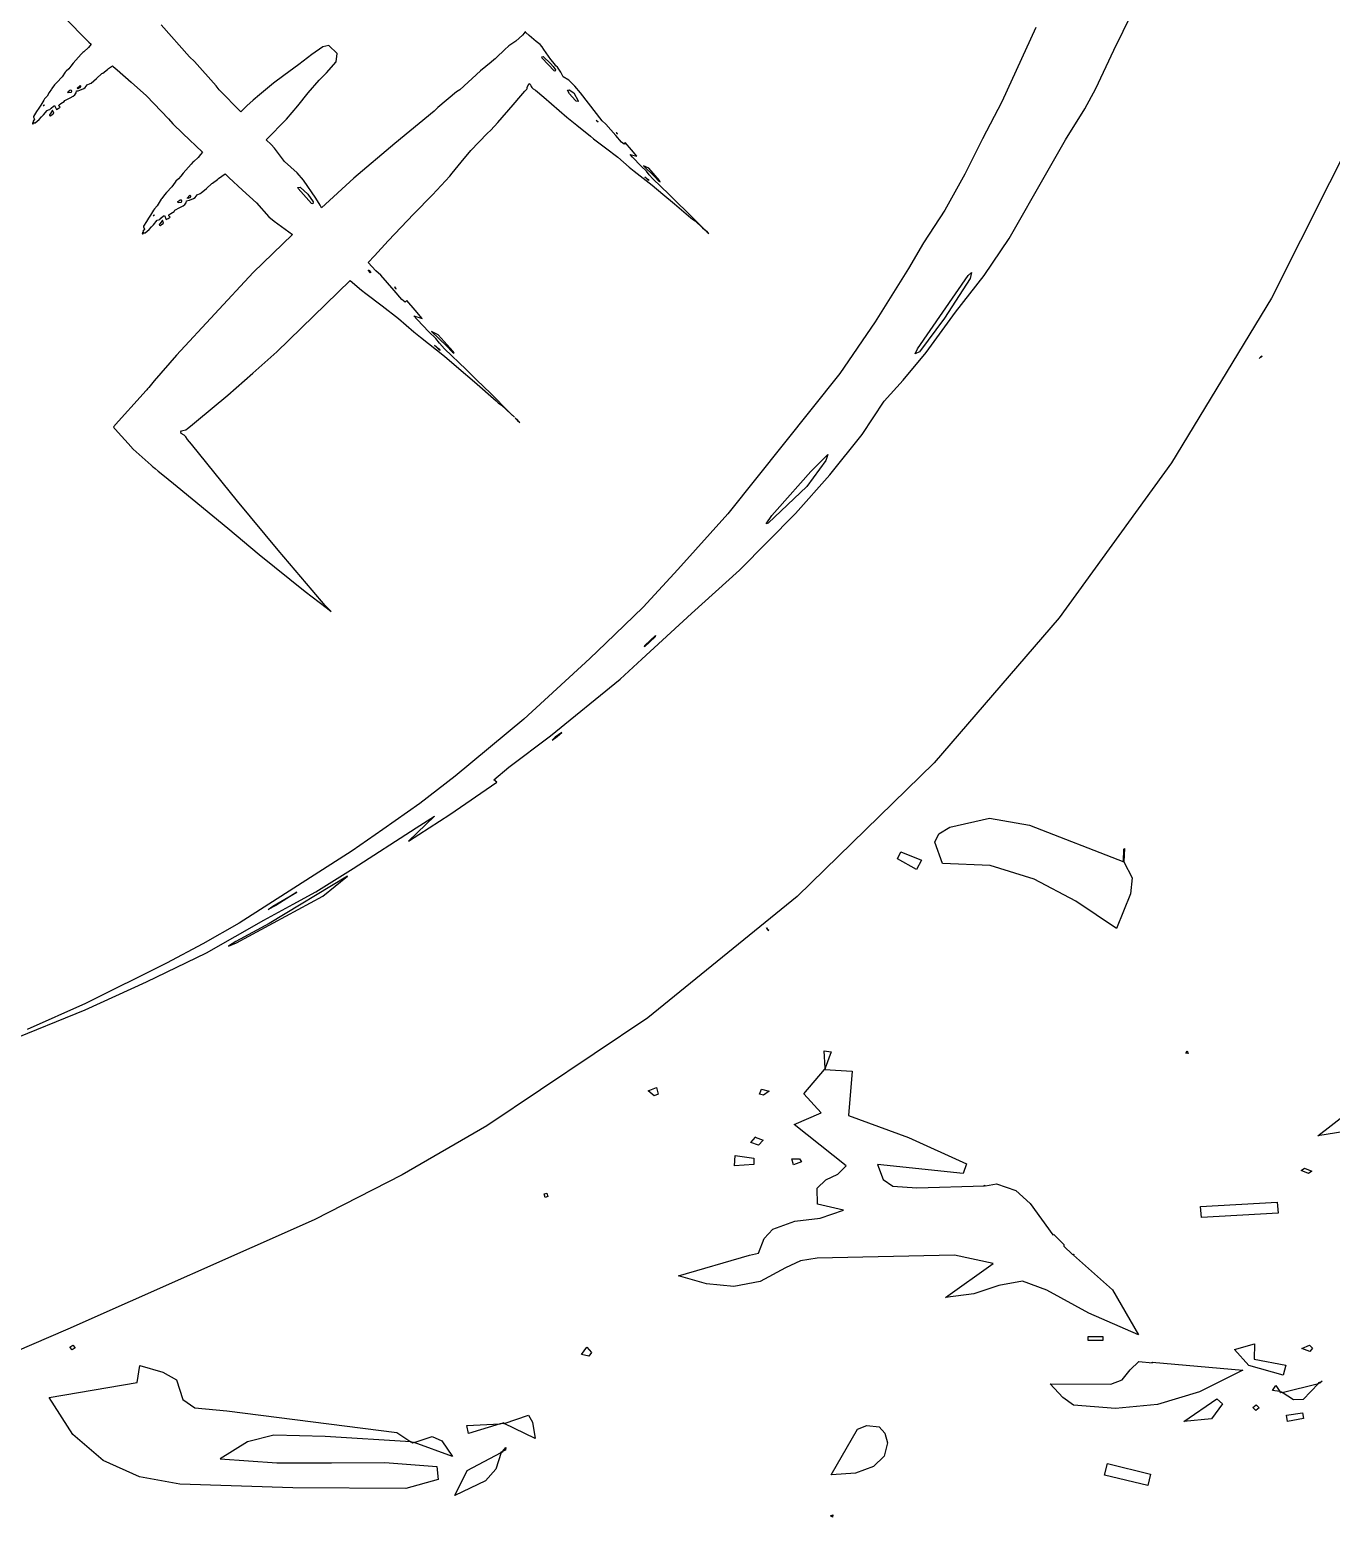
# Model space of a CAD drawing. Extents: x 0 to 198, y 0 to 357.
# Drawn here: x 122.53 to 164.99, y 217.98 to 266.49 of the extents above; entities that cross this region are included whole.
import ezdxf

# ---------------------------------------------------------------- set-up
doc = ezdxf.new("R2010")
doc.units = 0

msp = doc.modelspace()

# ---------------------------------------------------------------- linework, layer by layer
at = {"layer": 'Layer 1'}
for p, q in [((123.630786, 266.918971), (124.460372, 266.081316)), ((157.897834, 265.819315), (158.502557, 267.056315)), ((127.742625, 265.604535), (126.820419, 266.647735)), ((138.659524, 266.37505), (138.60661, 266.310072)), ((138.686592, 266.404077), (138.659524, 266.37505)), ((138.700288, 266.415648), (138.686592, 266.404077)), ((138.71423, 266.403256), (138.700288, 266.415648)), ((138.824861, 266.29547), (138.71423, 266.403256)), ((155.348568, 266.559755), (154.235908, 264.138835)), ((124.444474, 265.904228), (124.299022, 265.7728)), ((124.529756, 266.015031), (124.444474, 265.904228)), ((124.460372, 266.081316), (124.529756, 266.015031)), ((132.091946, 265.927548), (131.731413, 265.676935)), ((132.283055, 265.972963), (132.091946, 265.927548)), ((132.564665, 265.717834), (132.283055, 265.972963)), ((138.014037, 265.837438), (137.762013, 265.584446)), ((138.158267, 265.959076), (138.014037, 265.837438)), ((138.389652, 266.112517), (138.158267, 265.959076)), ((138.60661, 266.310072), (138.389652, 266.112517)), ((139.046137, 266.109906), (138.824861, 266.29547)), ((139.179524, 266.002772), (139.046137, 266.109906)), ((139.242058, 265.931025), (139.179524, 266.002772)), ((139.298316, 265.848106), (139.242058, 265.931025)), ((139.524404, 265.519535), (139.298316, 265.848106)), ((123.948026, 265.392697), (123.873996, 265.302524)), ((124.208359, 265.68605), (123.948026, 265.392697)), ((124.264778, 265.74948), (124.208359, 265.68605)), ((124.299022, 265.7728), (124.264778, 265.74948)), ((127.902509, 265.447097), (127.742625, 265.604535)), ((128.613627, 264.656729), (127.902509, 265.447097)), ((131.307202, 265.355129), (130.817603, 264.993292)), ((131.731413, 265.676935), (131.307202, 265.355129)), ((132.206497, 265.080419), (132.530259, 265.444296)), ((132.530259, 265.444296), (132.564665, 265.717834)), ((137.582881, 265.433691), (137.23303, 265.143112)), ((137.67118, 265.505359), (137.582881, 265.433691)), ((137.714475, 265.542047), (137.67118, 265.505359)), ((137.735924, 265.560719), (137.714475, 265.542047)), ((137.762013, 265.584446), (137.735924, 265.560719)), ((139.237439, 265.60046), (139.282, 265.614)), ((139.249574, 265.562386), (139.237439, 265.60046)), ((139.636523, 265.14323), (139.249574, 265.562386)), ((139.281852, 265.614157), (139.52287, 265.381956)), ((139.282, 265.614), (139.281852, 265.614157)), ((139.52287, 265.381956), (139.601872, 265.285586)), ((139.645965, 265.371879), (139.524404, 265.519535)), ((139.696517, 265.315541), (139.645965, 265.371879)), ((157.305343, 264.566815), (157.897834, 265.819315)), ((123.586353, 264.955117), (123.412363, 264.77012)), ((123.691201, 265.101712), (123.586353, 264.955117)), ((123.715091, 265.137094), (123.691201, 265.101712)), ((123.803635, 265.209496), (123.715091, 265.137094)), ((123.873996, 265.302524), (123.803635, 265.209496)), ((124.533418, 264.749881), (124.710261, 264.899329)), ((124.710261, 264.899329), (124.881804, 265.056278)), ((124.881804, 265.056278), (124.911561, 265.069732)), ((124.911561, 265.069732), (125.072913, 265.191621)), ((125.072913, 265.191621), (125.102346, 265.222197)), ((125.102346, 265.222197), (125.231736, 265.315305)), ((125.231736, 265.315305), (125.255708, 265.29052)), ((125.255708, 265.29052), (125.382651, 265.182655)), ((125.382651, 265.182655), (125.841758, 264.7763)), ((130.817603, 264.993292), (130.487073, 264.741031)), ((131.968019, 264.839401), (132.206497, 265.080419)), ((137.23303, 265.143112), (136.555979, 264.528689)), ((139.601872, 265.285586), (139.681611, 265.177963)), ((139.668239, 265.132469), (139.636523, 265.14323)), ((139.681611, 265.177963), (139.668239, 265.132469)), ((139.745274, 265.266296), (139.696517, 265.315541)), ((139.851107, 265.099238), (139.745274, 265.266296)), ((139.926604, 264.956882), (139.851107, 265.099238)), ((140.112252, 264.838498), (139.926604, 264.956882)), ((123.168176, 264.438041), (123.102299, 264.327159)), ((123.235847, 264.548271), (123.168176, 264.438041)), ((123.254843, 264.573792), (123.235847, 264.548271)), ((123.343633, 264.689729), (123.254843, 264.573792)), ((123.412363, 264.77012), (123.343633, 264.689729)), ((123.772481, 264.466021), (123.837393, 264.516734)), ((123.79001, 264.432919), (123.772481, 264.466021)), ((123.886299, 264.440257), (123.79001, 264.432919)), ((123.837393, 264.516734), (123.856964, 264.531943)), ((123.856964, 264.531943), (123.879463, 264.521546)), ((123.879463, 264.521546), (123.895767, 264.49415)), ((123.895767, 264.49415), (123.886, 264.44)), ((123.886, 264.44), (123.886299, 264.440257)), ((124.003712, 264.369536), (124.04619, 264.42718)), ((124.04619, 264.42718), (124.057685, 264.493138)), ((124.057685, 264.493138), (124.107257, 264.498927)), ((124.080265, 264.580818), (124.172478, 264.673438)), ((124.104725, 264.564511), (124.080265, 264.580818)), ((124.158779, 264.59207), (124.104725, 264.564511)), ((124.107257, 264.498927), (124.160823, 264.514745)), ((124.159, 264.592), (124.158779, 264.59207)), ((124.199218, 264.643598), (124.159, 264.592)), ((124.160823, 264.514745), (124.292172, 264.570106)), ((124.172478, 264.673438), (124.199218, 264.643598)), ((124.292172, 264.570106), (124.3441, 264.604348)), ((124.3441, 264.604348), (124.409327, 264.686206)), ((124.409327, 264.686206), (124.505941, 264.733086)), ((124.505941, 264.733086), (124.533418, 264.749881)), ((125.841758, 264.7763), (126.338692, 264.328854)), ((128.712123, 264.525707), (128.613627, 264.656729)), ((129.412479, 263.807003), (128.712123, 264.525707)), ((130.285849, 264.583433), (130.020707, 264.369901)), ((130.487073, 264.741031), (130.285849, 264.583433)), ((131.275003, 264.005167), (131.615806, 264.427583)), ((131.615806, 264.427583), (131.968019, 264.839401)), ((136.454145, 264.460366), (135.846326, 263.953645)), ((136.555979, 264.528689), (136.454145, 264.460366)), ((138.554814, 264.334317), (138.680617, 264.480666)), ((138.680617, 264.480666), (138.743479, 264.553965)), ((138.743479, 264.553965), (138.754486, 264.570189)), ((138.754486, 264.570189), (138.761985, 264.611363)), ((138.761985, 264.611363), (138.765981, 264.630602)), ((138.765981, 264.630602), (138.774134, 264.654738)), ((138.774134, 264.654738), (138.821014, 264.729665)), ((138.821014, 264.729665), (138.855829, 264.717924)), ((138.855829, 264.717924), (138.87344, 264.666314)), ((138.87344, 264.666314), (138.886566, 264.637452)), ((138.886566, 264.637452), (138.904828, 264.604996)), ((138.904828, 264.604996), (138.953913, 264.565203)), ((138.953913, 264.565203), (139.024601, 264.512046)), ((139.024601, 264.512046), (139.296426, 264.290767)), ((140.07597, 264.517315), (140.127, 264.524)), ((140.143072, 264.400396), (140.07597, 264.517315)), ((140.313392, 264.645512), (140.112252, 264.838498)), ((140.126929, 264.524407), (140.27923, 264.427873)), ((140.127, 264.524), (140.126929, 264.524407)), ((140.328475, 264.195181), (140.143072, 264.400396)), ((140.27923, 264.427873), (140.423705, 264.165014)), ((140.497401, 264.43198), (140.313392, 264.645512)), ((140.763195, 264.08971), (140.497401, 264.43198)), ((156.944892, 263.91138), (157.305343, 264.566815)), ((122.822809, 263.925941), (122.754162, 263.817003)), ((122.888849, 264.023451), (122.822809, 263.925941)), ((122.9875, 264.190103), (122.888849, 264.023451)), ((122.969393, 264.006265), (123.002977, 264.038957)), ((122.989287, 264.003575), (122.969393, 264.006265)), ((123.015629, 264.235761), (122.9875, 264.190103)), ((123.002977, 264.038957), (122.989, 264.003)), ((122.989, 264.003), (122.989287, 264.003575)), ((123.102299, 264.327159), (123.015629, 264.235761)), ((123.188138, 263.886135), (123.227192, 263.933266)), ((123.227192, 263.933266), (123.30905, 263.998654)), ((123.30905, 263.998654), (123.336852, 264.013493)), ((123.336852, 264.013493), (123.398735, 263.882065)), ((123.398735, 263.882065), (123.460942, 263.91565)), ((123.460942, 263.91565), (123.528289, 263.960004)), ((123.479614, 264.006232), (123.486054, 264.038354)), ((123.528289, 263.960004), (123.479614, 264.006232)), ((123.486054, 264.038354), (123.549405, 264.077408)), ((123.549405, 264.077408), (123.654581, 264.147363)), ((123.654581, 264.147363), (123.674884, 264.185031)), ((123.674884, 264.185031), (123.846193, 264.271292)), ((123.846193, 264.271292), (123.946557, 264.32551)), ((123.946557, 264.32551), (124.003712, 264.369536)), ((126.338692, 264.328854), (127.05813, 263.581206)), ((129.615086, 264.011487), (129.412479, 263.807003)), ((129.814758, 264.18629), (129.615086, 264.011487)), ((130.020707, 264.369901), (129.814758, 264.18629)), ((130.910146, 263.576393), (131.275003, 264.005167)), ((135.846326, 263.953645), (135.726881, 263.837626)), ((137.796244, 263.459971), (138.302474, 264.042353)), ((138.302474, 264.042353), (138.554814, 264.334317)), ((139.296426, 264.290767), (140.055487, 263.637536)), ((140.361088, 264.163383), (140.328475, 264.195181)), ((140.417835, 264.14341), (140.361088, 264.163383)), ((140.423705, 264.165014), (140.417835, 264.14341)), ((141.207695, 263.520781), (140.763195, 264.08971)), ((154.235908, 264.138835), (153.613005, 262.935185)), ((156.313333, 262.899473), (156.944892, 263.91138)), ((122.650418, 263.450372), (122.61919, 263.448007)), ((122.61919, 263.448007), (122.62, 263.422)), ((122.62, 263.422), (122.643645, 263.420287)), ((122.62, 263.422), (122.62, 263.422)), ((122.688277, 263.570933), (122.638041, 263.504078)), ((122.638041, 263.504078), (122.654512, 263.451898)), ((122.643645, 263.420287), (122.650418, 263.450372)), ((122.654512, 263.451898), (122.711665, 263.455078)), ((122.655017, 263.663968), (122.654692, 263.640078)), ((122.654692, 263.640078), (122.688277, 263.570933)), ((122.754162, 263.817003), (122.655017, 263.663968)), ((122.711665, 263.455078), (122.841465, 263.560496)), ((122.841465, 263.560496), (122.918839, 263.646758)), ((122.918839, 263.646758), (122.983329, 263.714104)), ((122.983329, 263.714104), (123.098617, 263.859067)), ((123.098617, 263.859067), (123.147698, 263.875617)), ((123.147698, 263.875617), (123.188138, 263.886135)), ((123.205, 263.758), (123.170919, 263.718133)), ((123.170919, 263.718133), (123.176707, 263.695141)), ((123.176707, 263.695141), (123.203451, 263.685356)), ((123.203451, 263.685356), (123.313927, 263.766726)), ((123.274873, 263.867417), (123.205, 263.758)), ((123.205, 263.758), (123.205, 263.758)), ((123.313927, 263.766726), (123.274873, 263.867417)), ((127.05813, 263.581206), (127.199913, 263.417735)), ((127.199913, 263.417735), (127.524573, 263.107099)), ((130.244102, 262.899678), (130.910146, 263.576393)), ((135.726881, 263.837626), (134.436641, 262.782676)), ((137.57619, 263.208607), (137.796244, 263.459971)), ((140.055487, 263.637536), (140.375908, 263.371415)), ((141.010568, 263.525398), (141.024, 263.528)), ((141.078731, 263.47118), (141.010568, 263.525398)), ((141.024, 263.528), (141.024022, 263.528008)), ((141.024022, 263.528008), (141.078731, 263.47118)), ((141.328605, 263.413974), (141.207695, 263.520781)), ((141.646988, 263.043496), (141.328605, 263.413974)), ((127.524573, 263.107099), (128.163524, 262.496345)), ((136.919287, 262.550239), (137.457561, 263.100496)), ((137.457561, 263.100496), (137.57619, 263.208607)), ((140.375908, 263.371415), (140.822538, 263.012993)), ((140.822538, 263.012993), (140.920048, 262.935213)), ((140.920048, 262.935213), (141.316945, 262.632321)), ((141.832636, 262.826295), (141.646988, 263.043496)), ((141.686529, 263.11747), (141.660926, 263.139484)), ((141.660926, 263.139484), (141.684, 263.101)), ((141.684, 263.101), (141.705116, 263.08983)), ((141.684, 263.101), (141.684, 263.101)), ((141.705116, 263.08983), (141.686529, 263.11747)), ((153.613005, 262.935185), (153.314598, 262.340492)), ((165.877925, 263.37479), (163.037072, 257.732841)), ((128.163524, 262.496345), (128.105951, 262.420848)), ((130.40472, 262.749008), (130.244102, 262.899678)), ((130.511363, 262.621161), (130.40472, 262.749008)), ((130.841729, 262.191405), (130.511363, 262.621161)), ((134.436641, 262.782676), (133.105141, 261.644086)), ((136.602535, 262.165898), (136.919287, 262.550239)), ((141.316945, 262.632321), (141.710255, 262.33049)), ((141.91914, 262.761232), (141.832636, 262.826295)), ((141.959091, 262.810559), (141.91914, 262.761232)), ((142.16088, 262.573382), (141.959091, 262.810559)), ((142.331526, 262.366945), (142.16088, 262.573382)), ((155.704142, 261.83118), (156.313333, 262.899473)), ((127.793195, 262.10116), (127.532865, 261.80781)), ((127.849617, 262.164593), (127.793195, 262.10116)), ((127.883695, 262.187992), (127.849617, 262.164593)), ((128.029231, 262.319341), (127.883695, 262.187992)), ((128.105951, 262.420848), (128.029231, 262.319341)), ((131.249469, 261.819865), (130.841729, 262.191405)), ((136.315462, 261.810581), (136.602535, 262.165898)), ((141.710255, 262.33049), (142.087177, 262.007064)), ((142.087177, 262.007064), (142.249833, 261.879384)), ((142.192758, 262.334413), (142.11465, 262.423855)), ((142.11465, 262.423855), (142.331526, 262.366945)), ((142.475756, 262.03821), (142.192758, 262.334413)), ((142.648439, 261.871803), (142.475756, 262.03821)), ((142.553, 262.046), (142.912963, 261.701283)), ((142.722505, 261.973844), (142.553, 262.046)), ((142.553, 262.046), (142.553, 262.046)), ((143.077495, 261.573848), (142.722505, 261.973844)), ((153.314598, 262.340492), (153.030705, 261.777024)), ((127.276041, 261.516823), (127.17119, 261.37031)), ((127.30001, 261.552208), (127.276041, 261.516823)), ((127.388472, 261.624609), (127.30001, 261.552208)), ((127.458672, 261.717717), (127.388472, 261.624609)), ((127.532865, 261.80781), (127.458672, 261.717717)), ((128.295105, 261.314507), (128.466414, 261.471374)), ((128.466414, 261.471374), (128.496254, 261.484907)), ((128.496254, 261.484907), (128.65777, 261.606799)), ((128.65777, 261.606799), (128.687039, 261.637279)), ((128.687039, 261.637279), (128.901141, 261.791211)), ((128.901141, 261.791211), (129.024416, 261.673242)), ((129.024416, 261.673242), (129.475858, 261.254004)), ((131.464804, 261.577879), (131.249469, 261.819865)), ((131.867817, 260.99134), (131.464804, 261.577879)), ((133.105141, 261.644086), (132.046291, 260.684782)), ((135.66745, 261.107286), (136.240047, 261.711927)), ((136.240047, 261.711927), (136.315462, 261.810581)), ((142.249833, 261.879384), (142.831236, 261.417753)), ((142.704149, 261.583144), (142.59441, 261.690196)), ((142.59441, 261.690196), (142.702, 261.606)), ((142.738287, 261.76157), (142.648439, 261.871803)), ((142.702, 261.606), (142.702682, 261.606218)), ((142.702682, 261.606218), (142.730811, 261.566349)), ((142.730811, 261.566349), (142.704149, 261.583144)), ((142.857404, 261.622559), (142.738287, 261.76157)), ((143.381899, 261.123178), (142.857404, 261.622559)), ((142.912963, 261.701283), (143.057356, 261.554282)), ((143.057356, 261.554282), (143.098611, 261.528679)), ((143.098611, 261.528679), (143.077495, 261.573848)), ((153.030705, 261.777024), (152.377471, 260.602474)), ((154.475372, 259.67997), (155.704142, 261.83118)), ((126.839683, 260.988985), (126.820774, 260.963384)), ((126.928552, 261.104843), (126.839683, 260.988985)), ((126.997203, 261.185234), (126.928552, 261.104843)), ((127.17119, 261.37031), (126.997203, 261.185234)), ((127.665135, 260.995946), (127.757266, 261.088648)), ((127.689595, 260.979721), (127.665135, 260.995946)), ((127.743652, 261.007198), (127.689595, 260.979721)), ((127.784091, 261.058805), (127.743, 261.007)), ((127.743, 261.007), (127.743652, 261.007198)), ((127.745515, 260.929932), (127.876943, 260.985292)), ((127.757266, 261.088648), (127.784091, 261.058805)), ((127.876943, 260.985292), (127.928962, 261.019537)), ((127.928962, 261.019537), (127.994186, 261.101381)), ((127.994186, 261.101381), (128.090706, 261.148182)), ((128.090706, 261.148182), (128.118101, 261.165059)), ((128.118101, 261.165059), (128.295105, 261.314507)), ((129.475858, 261.254004), (129.931364, 260.844062)), ((131.278, 261.347), (131.27837, 261.34723)), ((131.282202, 261.308829), (131.278, 261.347)), ((131.27837, 261.34723), (131.347918, 261.357991)), ((131.720761, 260.824691), (131.282202, 261.308829)), ((131.347918, 261.357991), (131.598466, 261.120978)), ((131.598466, 261.120978), (131.781749, 260.871655)), ((132.007889, 260.763869), (131.867817, 260.99134)), ((135.055799, 260.4816), (135.66745, 261.107286)), ((142.831236, 261.417753), (143.183449, 261.126356)), ((143.183449, 261.126356), (143.564691, 260.808873)), ((143.643208, 260.866108), (143.381899, 261.123178)), ((126.572185, 260.605299), (126.473777, 260.438565)), ((126.600477, 260.650875), (126.572185, 260.605299)), ((126.687145, 260.742269), (126.600477, 260.650875)), ((126.753021, 260.853154), (126.687145, 260.742269)), ((126.820774, 260.963384), (126.753021, 260.853154)), ((127.134179, 260.492609), (127.239448, 260.562481)), ((127.239448, 260.562481), (127.259585, 260.600229)), ((127.259585, 260.600229), (127.431128, 260.68649)), ((127.357433, 260.881231), (127.422345, 260.931862)), ((127.374883, 260.848129), (127.357433, 260.881231)), ((127.471172, 260.855385), (127.374883, 260.848129)), ((127.422345, 260.931862), (127.441916, 260.947099)), ((127.431128, 260.68649), (127.531413, 260.740628)), ((127.441916, 260.947099), (127.464415, 260.936659)), ((127.464415, 260.936659), (127.480559, 260.909267)), ((127.480559, 260.909267), (127.471, 260.855)), ((127.471, 260.855), (127.471172, 260.855385)), ((127.531413, 260.740628), (127.588647, 260.784655)), ((127.588647, 260.784655), (127.631045, 260.842299)), ((127.631045, 260.842299), (127.64254, 260.908257)), ((127.64254, 260.908257), (127.692113, 260.914127)), ((127.692113, 260.914127), (127.745515, 260.929932)), ((129.931364, 260.844062), (130.331115, 260.390991)), ((131.763323, 260.810015), (131.720761, 260.824691)), ((131.781749, 260.871655), (131.763323, 260.810015)), ((132.046291, 260.684782), (132.007889, 260.763869)), ((143.564691, 260.808873), (144.099541, 260.352294)), ((143.968274, 260.5474), (143.643208, 260.866108)), ((144.431539, 260.085848), (143.968274, 260.5474)), ((152.377471, 260.602474), (151.682985, 259.536604)), ((126.239862, 260.079078), (126.239535, 260.055273)), ((126.239535, 260.055273), (126.273119, 259.986128)), ((126.338841, 260.232116), (126.239862, 260.079078)), ((126.407491, 260.341054), (126.338841, 260.232116)), ((126.473777, 260.438565), (126.407491, 260.341054)), ((126.426157, 259.975692), (126.503692, 260.061871)), ((126.503692, 260.061871), (126.568186, 260.129215)), ((126.554263, 260.42139), (126.587847, 260.454085)), ((126.574239, 260.4187), (126.554263, 260.42139)), ((126.568186, 260.129215), (126.683471, 260.27426)), ((126.587847, 260.454085), (126.574, 260.419)), ((126.574, 260.419), (126.574239, 260.4187)), ((126.683471, 260.27426), (126.732552, 260.29073)), ((126.732552, 260.29073), (126.772991, 260.301249)), ((126.790076, 260.173276), (126.755998, 260.133325)), ((126.755998, 260.133325), (126.761787, 260.110496)), ((126.761787, 260.110496), (126.788598, 260.100714)), ((126.772991, 260.301249), (126.812127, 260.34838)), ((126.788598, 260.100714), (126.899, 260.182)), ((126.859785, 260.282691), (126.790076, 260.173276)), ((126.812127, 260.34838), (126.893904, 260.413768)), ((126.899, 260.182), (126.859785, 260.282691)), ((126.893904, 260.413768), (126.921705, 260.428607)), ((126.899, 260.182), (126.899, 260.182)), ((126.921705, 260.428607), (126.983588, 260.297176)), ((126.983588, 260.297176), (127.045635, 260.330848)), ((127.045635, 260.330848), (127.113142, 260.37512)), ((127.064467, 260.421348), (127.070911, 260.453473)), ((127.113142, 260.37512), (127.064467, 260.421348)), ((127.070911, 260.453473), (127.134179, 260.492609)), ((130.331115, 260.390991), (130.503553, 260.249033)), ((130.503553, 260.249033), (131.099631, 259.811696)), ((134.221729, 259.608233), (135.055799, 260.4816)), ((144.099541, 260.352294), (144.152291, 260.310062)), ((144.152291, 260.310062), (144.235617, 260.25307)), ((144.235617, 260.25307), (144.475156, 260.032446)), ((144.550817, 259.965997), (144.431539, 260.085848)), ((144.475156, 260.032446), (144.550817, 259.965997)), ((126.235, 259.865), (126.20369, 259.862556)), ((126.20369, 259.862556), (126.204506, 259.836628)), ((126.204506, 259.836628), (126.228151, 259.834915)), ((126.273119, 259.986128), (126.222816, 259.919273)), ((126.222816, 259.919273), (126.239123, 259.867011)), ((126.228151, 259.834915), (126.235, 259.865)), ((126.235, 259.865), (126.235, 259.865)), ((126.239123, 259.867011), (126.296521, 259.870189)), ((126.296521, 259.870189), (126.426157, 259.975692)), ((131.099631, 259.811696), (129.816891, 258.568256)), ((133.773222, 259.114559), (134.221729, 259.608233)), ((144.569, 259.948), (144.6286, 259.890427)), ((144.635774, 259.884884), (144.569, 259.948)), ((144.569, 259.948), (144.569, 259.948)), ((144.6286, 259.890427), (144.679719, 259.842404)), ((144.679719, 259.842404), (144.635774, 259.884884)), ((151.682985, 259.536604), (151.198198, 258.701882)), ((153.665274, 258.47216), (154.475372, 259.67997)), ((133.575263, 258.895402), (133.773222, 259.114559)), ((129.816891, 258.568256), (127.314991, 255.879906)), ((133.570717, 258.643308), (133.588, 258.646)), ((133.644585, 258.564712), (133.570717, 258.643308)), ((133.825312, 258.626264), (133.575263, 258.895402)), ((133.588, 258.646), (133.662032, 258.569442)), ((133.588, 258.646), (133.588, 258.646)), ((133.662032, 258.569442), (133.644585, 258.564712)), ((133.9865, 258.480637), (133.825312, 258.626264)), ((151.198198, 258.701882), (150.114398, 256.960442)), ((153.148219, 258.477796), (153.248583, 258.571641)), ((153.248583, 258.571641), (153.213, 258.374)), ((130.596574, 255.980529), (132.983094, 258.306139)), ((132.983094, 258.306139), (133.358139, 257.99379)), ((134.41666, 257.982642), (133.9865, 258.480637)), ((134.462122, 258.074873), (134.428205, 258.104958)), ((134.428205, 258.104958), (134.46, 258.054)), ((134.487723, 258.038021), (134.462122, 258.074873)), ((151.491979, 256.084836), (153.148219, 258.477796)), ((153.21311, 258.37432), (152.376429, 257.08017)), ((152.731082, 257.27381), (153.665274, 258.47216)), ((153.213, 258.374), (153.21311, 258.37432)), ((133.358139, 257.99379), (133.490385, 257.889932)), ((133.490385, 257.889932), (134.026212, 257.482926)), ((134.668185, 257.691327), (134.41666, 257.982642)), ((134.46, 258.054), (134.487723, 258.038021)), ((134.46, 258.054), (134.46, 258.054)), ((134.782485, 257.601561), (134.668185, 257.691327)), ((134.829051, 257.660672), (134.782485, 257.601561)), ((135.102264, 257.342292), (134.829051, 257.660672)), ((163.037072, 257.732841), (159.77836, 252.365979)), ((134.026212, 257.482926), (134.555759, 257.07568)), ((135.163737, 257.03883), (135.057421, 257.158357)), ((135.057421, 257.158357), (135.33414, 257.066143)), ((135.33414, 257.066143), (135.102264, 257.342292)), ((151.774795, 255.959361), (152.731082, 257.27381)), ((134.555759, 257.07568), (135.064272, 256.640626)), ((135.064272, 256.640626), (135.281718, 256.466964)), ((135.546529, 256.641199), (135.163737, 257.03883)), ((135.778651, 256.416336), (135.546529, 256.641199)), ((135.641, 256.643), (136.123422, 256.17566)), ((135.858444, 256.534644), (135.641, 256.643)), ((135.641, 256.643), (135.641, 256.643)), ((150.114398, 256.960442), (148.958118, 255.275572)), ((152.376429, 257.08017), (151.552307, 255.98765)), ((135.281718, 256.466964), (136.058226, 255.837866)), ((135.880926, 256.054715), (135.732212, 256.198293)), ((135.732212, 256.198293), (135.876, 256.083)), ((135.901844, 256.270066), (135.778651, 256.416336)), ((136.339889, 255.998817), (135.858444, 256.534644)), ((136.064909, 256.085315), (135.901844, 256.270066)), ((136.123422, 256.17566), (136.317551, 255.977374)), ((127.314991, 255.879906), (126.594495, 255.039068)), ((129.813543, 255.290934), (130.596574, 255.980529)), ((135.876, 256.083), (135.876442, 256.083008)), ((135.876442, 256.083008), (135.915902, 256.031153)), ((135.915902, 256.031153), (135.880926, 256.054715)), ((136.058226, 255.837866), (136.527843, 255.440153)), ((136.768934, 255.409743), (136.064909, 256.085315)), ((136.317551, 255.977374), (136.371117, 255.940849)), ((136.371117, 255.940849), (136.339889, 255.998817)), ((151.027149, 255.063898), (151.774795, 255.959361)), ((151.411828, 255.919897), (151.491979, 256.084836)), ((151.552307, 255.98765), (151.411828, 255.919897)), ((162.679099, 255.809795), (162.638984, 255.767888)), ((162.638984, 255.767888), (162.676652, 255.808)), ((162.676, 255.808), (162.731767, 255.838819)), ((162.676652, 255.808), (162.676, 255.808)), ((162.731767, 255.838819), (162.679099, 255.809795)), ((128.997411, 254.574432), (129.813543, 255.290934)), ((136.527843, 255.440153), (137.035052, 255.006079)), ((137.120583, 255.062909), (136.768934, 255.409743)), ((148.958118, 255.275572), (145.302558, 250.696262)), ((126.318191, 254.70748), (126.136539, 254.50682)), ((126.34045, 254.732183), (126.318191, 254.70748)), ((126.35162, 254.745554), (126.34045, 254.732183)), ((126.373552, 254.772295), (126.35162, 254.745554)), ((126.417824, 254.825618), (126.373552, 254.772295)), ((126.594495, 255.039068), (126.417824, 254.825618)), ((137.035052, 255.006079), (137.745357, 254.38065)), ((137.557745, 254.632664), (137.120583, 255.062909)), ((150.404167, 254.370143), (151.027149, 255.063898)), ((126.136539, 254.50682), (125.431548, 253.725745)), ((127.969381, 253.720146), (128.997411, 254.574432)), ((138.18187, 254.010494), (137.557745, 254.632664)), ((137.745357, 254.38065), (137.814902, 254.322109)), ((137.814902, 254.322109), (137.922688, 254.240984)), ((137.922688, 254.240984), (138.242446, 253.940539)), ((149.680409, 253.291723), (150.404167, 254.370143)), ((125.431548, 253.725745), (125.266855, 253.542865)), ((127.775415, 253.561255), (127.969381, 253.720146)), ((138.342567, 253.849227), (138.18187, 254.010494)), ((138.242446, 253.940539), (138.342567, 253.849227)), ((138.367, 253.825), (138.44633, 253.747389)), ((138.455623, 253.739478), (138.367, 253.825)), ((138.367, 253.825), (138.367, 253.825)), ((138.44633, 253.747389), (138.514735, 253.681998)), ((138.514735, 253.681998), (138.455623, 253.739478)), ((125.266855, 253.542865), (125.285442, 253.496798)), ((125.285442, 253.496798), (125.327106, 253.45057)), ((125.327106, 253.45057), (125.410269, 253.358438)), ((125.410269, 253.358438), (125.741287, 252.992678)), ((127.461029, 253.379931), (127.480843, 253.405206)), ((127.47595, 253.315276), (127.461029, 253.379931)), ((127.571832, 253.267417), (127.47595, 253.315276)), ((127.480843, 253.405206), (127.528539, 253.422817)), ((127.528539, 253.422817), (127.620261, 253.441568)), ((127.586589, 253.249561), (127.571832, 253.267417)), ((127.618387, 253.209855), (127.586589, 253.249561)), ((127.620261, 253.441568), (127.678311, 253.481926)), ((127.678311, 253.481926), (127.775415, 253.561255)), ((148.635009, 251.976613), (149.680409, 253.291723)), ((125.741287, 252.992678), (125.909079, 252.812087)), ((125.909079, 252.812087), (126.104267, 252.636711)), ((127.682226, 253.130362), (127.618387, 253.209855)), ((127.809824, 252.971539), (127.682226, 253.130362)), ((129.304384, 251.117669), (127.809824, 252.971539)), ((126.104267, 252.636711), (126.490728, 252.289468)), ((126.490728, 252.289468), (126.538751, 252.246418)), ((148.50449, 252.44549), (147.875135, 251.594625)), ((148.010077, 252.083996), (148.561395, 252.638331)), ((148.561395, 252.638331), (148.504, 252.445)), ((148.504, 252.445), (148.50449, 252.44549)), ((159.77836, 252.365979), (156.108257, 247.305119)), ((126.538751, 252.246418), (126.567856, 252.222285)), ((126.567856, 252.222285), (126.619785, 252.18046)), ((126.619785, 252.18046), (126.723575, 252.09664)), ((126.723575, 252.09664), (126.93083, 251.928684)), ((126.93083, 251.928684), (127.344522, 251.591875)), ((146.916487, 250.846166), (148.010077, 252.083996)), ((147.505219, 250.712133), (148.635009, 251.976613)), ((127.344522, 251.591875), (128.993582, 250.236165)), ((147.875135, 251.594625), (146.622485, 250.397985)), ((130.635964, 249.514759), (129.304384, 251.117669)), ((146.734101, 250.645026), (146.916487, 250.846166)), ((145.302558, 250.696262), (143.670778, 248.884222)), ((145.685189, 248.868053), (147.505219, 250.712133)), ((146.550899, 250.373037), (146.734101, 250.645026)), ((146.622485, 250.397985), (146.550899, 250.373037)), ((128.993582, 250.236165), (130.019332, 249.37576)), ((130.019332, 249.37576), (131.518782, 248.17095)), ((131.739734, 248.215059), (130.635964, 249.514759)), ((143.670778, 248.884222), (142.536348, 247.654312)), ((144.116599, 247.455103), (145.685189, 248.868053)), ((131.518782, 248.17095), (132.204057, 247.644744)), ((132.170631, 247.715678), (131.739734, 248.215059)), ((132.359872, 247.51199), (132.170631, 247.715678)), ((132.204057, 247.644744), (132.359872, 247.51199)), ((142.536348, 247.654312), (141.325278, 246.487752)), ((142.499749, 245.965113), (144.116599, 247.455103)), ((156.108257, 247.305119), (152.033234, 242.581178)), ((141.325278, 246.487752), (140.797359, 245.982417)), ((142.93, 246.69), (142.586426, 246.365829)), ((142.599143, 246.410347), (142.948833, 246.737208)), ((142.948833, 246.737208), (142.93, 246.69)), ((142.93, 246.69), (142.93, 246.69)), ((140.797359, 245.982417), (138.649889, 243.999807)), ((141.790666, 245.307968), (142.499749, 245.965113)), ((142.586426, 246.365829), (142.599143, 246.410347)), ((139.523916, 243.461758), (141.790666, 245.307968)), ((138.649889, 243.999807), (136.412169, 242.142597)), ((139.88396, 243.572575), (139.67051, 243.421253)), ((139.731741, 243.43984), (139.88396, 243.572575)), ((138.157036, 242.437878), (139.523916, 243.461758)), ((139.573, 243.323), (139.731741, 243.43984)), ((139.67051, 243.421253), (139.573, 243.323)), ((139.573, 243.323), (139.573, 243.323)), ((152.033234, 242.581178), (147.559759, 238.225068)), ((136.412169, 242.142597), (135.251969, 241.255291)), ((137.666703, 242.021496), (138.157036, 242.437878)), ((136.235087, 240.890896), (137.768537, 241.952276)), ((137.768537, 241.952276), (137.666703, 242.021496)), ((135.251969, 241.255291), (134.046689, 240.408419)), ((134.891447, 240.02137), (136.235087, 240.890896)), ((135.732364, 240.844106), (134.891447, 240.02137)), ((135.138081, 240.458543), (135.732364, 240.844106)), ((152.545201, 240.4822), (153.840126, 240.778049)), ((153.840126, 240.778049), (155.148841, 240.550848)), ((134.046689, 240.408419), (133.05143, 239.708063)), ((133.081601, 239.130973), (135.138081, 240.458543)), ((152.056865, 239.997875), (152.191577, 240.266141)), ((152.191577, 240.266141), (152.545, 240.482)), ((152.545, 240.482), (152.545201, 240.4822)), ((155.148841, 240.550848), (158.218181, 239.356568)), ((133.05143, 239.708063), (129.35755, 237.353423)), ((150.836887, 239.452678), (150.945, 239.679)), ((150.945, 239.679), (151.615842, 239.401548)), ((150.945, 239.679), (150.945, 239.679)), ((152.308917, 239.302996), (152.056865, 239.997875)), ((158.205134, 239.372629), (158.226171, 239.770342)), ((158.238727, 239.791294), (158.219973, 239.355916)), ((158.226171, 239.770342), (158.238727, 239.791294)), ((151.454572, 239.101594), (150.836887, 239.452678)), ((151.615842, 239.401548), (151.454572, 239.101594)), ((153.858421, 239.226997), (152.308917, 239.302996)), ((155.296816, 238.78505), (153.858421, 239.226997)), ((158.218181, 239.356568), (158.205134, 239.372629)), ((158.219973, 239.355916), (158.490215, 238.827487)), ((132.892611, 238.879716), (130.337821, 237.338276)), ((131.867841, 238.36914), (133.081601, 239.130973)), ((132.090014, 238.229256), (132.892611, 238.879716)), ((156.658529, 238.070836), (155.296816, 238.78505)), ((158.490215, 238.827487), (158.436889, 238.312379)), ((129.273504, 236.707956), (132.090014, 238.229256)), ((130.45735, 237.905256), (131.244783, 238.365842)), ((131.244783, 238.365842), (130.56, 237.932)), ((131.122639, 237.968331), (131.867841, 238.36914)), ((147.559759, 238.225068), (142.694303, 234.267707)), ((158.436889, 238.312379), (157.977987, 237.178036)), ((130.16668, 237.444487), (131.122639, 237.968331)), ((130.56, 237.932), (130.305537, 237.802282)), ((130.305537, 237.802282), (130.45735, 237.905256)), ((130.56, 237.932), (130.56, 237.932)), ((157.977987, 237.178036), (156.658529, 238.070836)), ((129.35755, 237.353423), (128.18219, 236.679237)), ((128.29308, 236.384577), (130.16668, 237.444487)), ((130.337821, 237.338276), (129.251, 236.755)), ((129.251, 236.755), (129.01097, 236.603187)), ((129.251, 236.755), (129.251, 236.755)), ((146.584846, 237.150702), (146.564952, 237.197746)), ((146.564952, 237.197746), (146.59675, 237.14361)), ((146.638005, 237.112628), (146.584846, 237.150702)), ((146.59675, 237.14361), (146.638005, 237.112628)), ((126.33681, 235.436607), (128.29308, 236.384577)), ((128.18219, 236.679237), (126.98808, 236.042965)), ((129.01097, 236.603187), (129.273504, 236.707956)), ((126.98808, 236.042965), (124.3546, 234.729485)), ((124.34303, 234.529323), (126.33681, 235.436607)), ((121.82394, 233.503653), (124.34303, 234.529323)), ((124.3546, 234.729485), (122.44301, 233.883101)), ((142.694303, 234.267707), (137.443335, 230.740009)), ((148.478183, 232.62488), (148.447364, 233.184269)), ((148.447364, 233.184269), (148.673207, 233.161126)), ((148.673207, 233.161126), (148.478192, 232.624904)), ((160.238205, 233.114478), (160.290221, 233.18321)), ((160.316964, 233.10127), (160.238205, 233.114478)), ((160.290221, 233.18321), (160.316964, 233.10127)), ((147.779618, 231.785103), (148.461224, 232.57531)), ((148.461224, 232.57531), (148.478183, 232.62488)), ((148.479823, 232.596939), (148.461233, 232.575335)), ((148.461233, 232.575335), (149.356613, 232.520056)), ((148.478192, 232.624904), (148.479823, 232.596939)), ((149.356613, 232.520056), (149.235946, 231.083796)), ((142.706925, 231.888776), (142.975, 231.989)), ((142.902764, 231.724898), (142.706925, 231.888776)), ((142.974674, 231.989224), (143.031421, 231.771371)), ((142.975, 231.989), (142.974674, 231.989224)), ((146.33226, 231.774998), (146.398, 231.939)), ((146.397812, 231.93944), (146.651213, 231.870219)), ((146.398, 231.939), (146.397812, 231.93944)), ((164.554733, 230.41223), (166.675, 232.078)), ((143.031421, 231.771371), (142.902764, 231.724898)), ((146.463854, 231.746211), (146.33226, 231.774998)), ((146.651213, 231.870219), (146.463854, 231.746211)), ((148.348547, 231.169701), (147.779618, 231.785103)), ((147.469962, 230.782916), (148.348547, 231.169701)), ((149.235946, 231.083796), (151.19591, 230.360285)), ((137.443335, 230.740009), (134.675306, 229.146945)), ((149.161912, 229.441236), (147.469962, 230.782916)), ((165.431069, 230.554752), (164.554733, 230.41223)), ((146.051791, 230.19858), (146.201, 230.376)), ((146.299322, 230.107019), (146.051791, 230.19858)), ((146.200344, 230.3764), (146.453582, 230.269593)), ((146.201, 230.376), (146.200344, 230.3764)), ((146.453582, 230.269593), (146.299322, 230.107019)), ((151.19591, 230.360285), (153.089956, 229.504446)), ((145.516292, 229.436583), (145.547, 229.77)), ((146.146042, 229.478245), (145.516292, 229.436583)), ((145.546295, 229.770373), (146.152403, 229.685173)), ((145.547, 229.77), (145.546295, 229.770373)), ((146.152403, 229.685173), (146.146042, 229.478245)), ((147.393476, 229.670013), (147.642472, 229.665692)), ((147.394, 229.67), (147.393476, 229.670013)), ((147.449896, 229.469443), (147.394, 229.67)), ((147.703297, 229.563776), (147.449896, 229.469443)), ((147.642472, 229.665692), (147.703297, 229.563776)), ((152.980705, 229.191854), (150.188075, 229.483982)), ((150.188075, 229.483982), (150.365644, 228.996797)), ((153.089956, 229.504446), (152.980705, 229.191854)), ((134.675306, 229.146945), (131.813325, 227.67289)), ((148.212715, 228.713008), (148.505501, 228.980527)), ((148.505501, 228.980527), (148.894045, 229.165054)), ((148.894045, 229.165054), (149.161912, 229.441236)), ((150.365644, 228.996797), (150.680873, 228.779394)), ((164.002551, 229.285034), (164.115, 229.358)), ((164.239973, 229.183609), (164.002551, 229.285034)), ((164.115, 229.358), (164.115556, 229.35776)), ((164.115556, 229.35776), (164.355749, 229.261065)), ((164.355749, 229.261065), (164.239973, 229.183609)), ((139.314195, 228.521618), (139.401, 228.551)), ((139.339312, 228.409011), (139.314195, 228.521618)), ((139.401, 228.551), (139.401277, 228.5512)), ((139.401277, 228.5512), (139.430628, 228.438362)), ((148.232123, 228.187846), (148.212715, 228.713008)), ((150.680873, 228.779394), (151.473175, 228.724757)), ((151.473175, 228.724757), (153.673375, 228.786152)), ((153.673375, 228.786152), (153.670116, 228.809551)), ((153.670116, 228.809551), (153.704033, 228.789657)), ((153.704033, 228.789657), (154.066849, 228.848768)), ((154.066849, 228.848768), (154.702545, 228.629629)), ((154.702545, 228.629629), (155.160863, 228.213697)), ((139.430628, 228.438362), (139.339312, 228.409011)), ((149.071248, 227.992901), (148.232123, 228.187846)), ((155.160863, 228.213697), (155.906209, 227.191798)), ((160.724617, 228.112008), (163.223, 228.254)), ((160.749241, 227.749683), (160.724617, 228.112008)), ((163.223, 228.254), (163.223731, 228.2542)), ((163.223731, 228.2542), (163.251451, 227.899213)), ((131.813325, 227.67289), (123.771828, 224.116596)), ((146.766909, 227.370045), (147.494241, 227.635519)), ((147.494241, 227.635519), (148.317425, 227.729547)), ((148.317425, 227.729547), (149.071248, 227.992901)), ((163.251451, 227.899213), (160.749241, 227.749683)), ((146.300638, 226.592351), (146.490815, 227.066524)), ((146.490815, 227.066524), (146.766909, 227.370045)), ((155.906209, 227.191798), (155.934256, 227.201676)), ((155.934256, 227.201676), (156.265762, 226.867316)), ((146.008256, 226.525823), (146.300638, 226.592351)), ((156.265762, 226.867316), (156.26609, 226.823126)), ((156.26609, 226.823126), (156.550146, 226.551786)), ((156.550146, 226.551786), (156.595, 226.552)), ((156.595, 226.552), (156.579345, 226.52428)), ((143.691145, 225.851645), (146.009, 226.526)), ((146.009, 226.526), (146.008256, 226.525823)), ((147.180375, 226.107084), (146.355679, 225.66297)), ((147.673966, 226.342741), (147.180375, 226.107084)), ((148.213705, 226.431335), (147.673966, 226.342741)), ((152.697625, 226.522162), (148.213705, 226.431335)), ((152.408175, 225.143374), (153.962825, 226.255634)), ((153.962825, 226.255634), (152.697625, 226.522162)), ((156.579345, 226.52428), (157.849717, 225.397701)), ((144.612242, 225.588113), (143.691145, 225.851645)), ((145.500028, 225.507601), (144.612242, 225.588113)), ((146.355679, 225.66297), (145.500028, 225.507601)), ((154.912083, 225.672102), (154.140401, 225.534024)), ((155.708745, 225.37941), (154.912083, 225.672102)), ((153.327749, 225.25963), (152.408175, 225.143374)), ((154.140401, 225.534024), (153.327749, 225.25963)), ((157.074179, 224.636827), (155.708745, 225.37941)), ((157.849717, 225.397701), (158.700965, 223.92855)), ((158.700965, 223.92855), (157.074179, 224.636827)), ((123.771828, 224.116596), (119.567537, 222.295798)), ((157.053, 223.874), (157.053411, 223.8745)), ((157.054, 223.741), (157.053, 223.874)), ((157.053411, 223.8745), (157.533, 223.874)), ((157.533979, 223.740941), (157.054, 223.741)), ((157.533, 223.874), (157.533979, 223.740941)), ((161.835435, 223.451278), (162.484427, 223.633176)), ((162.484427, 223.633176), (162.471871, 223.137543)), ((123.83897, 223.520839), (123.932, 223.591)), ((123.919358, 223.43589), (123.83897, 223.520839)), ((124.012793, 223.50609), (123.919358, 223.43589)), ((123.932, 223.591), (123.932405, 223.591126)), ((123.932405, 223.591126), (124.012793, 223.50609)), ((140.527449, 223.280748), (140.701, 223.52)), ((140.765032, 223.23509), (140.527449, 223.280748)), ((140.701, 223.52), (140.701112, 223.519728)), ((140.701112, 223.519728), (140.854556, 223.348419)), ((140.854556, 223.348419), (140.765032, 223.23509)), ((162.300164, 222.930615), (161.835435, 223.451278)), ((164.027178, 223.476956), (164.275198, 223.593953)), ((164.284, 223.381), (164.027178, 223.476956)), ((164.275198, 223.593953), (164.379722, 223.488045)), ((164.379722, 223.488045), (164.284, 223.381)), ((164.284, 223.381), (164.284, 223.381)), ((126.032335, 222.371166), (126.118433, 222.931289)), ((126.118433, 222.931289), (126.868973, 222.707637)), ((126.868973, 222.707637), (127.319393, 222.455062)), ((158.162007, 222.460766), (158.425304, 222.787984)), ((158.425304, 222.787984), (158.714711, 223.054986)), ((158.714711, 223.054986), (159.159865, 223.015978)), ((159.143231, 223.03481), (162.104791, 222.774071)), ((159.159865, 223.015978), (159.143231, 223.03481)), ((162.104791, 222.774071), (160.691226, 222.069971)), ((163.423514, 222.60987), (162.300164, 222.930615)), ((162.471871, 223.137543), (163.501451, 222.942113)), ((163.501451, 222.942113), (163.423, 222.61)), ((123.16077, 221.877506), (126.032, 222.371)), ((126.032, 222.371), (126.032335, 222.371166)), ((127.319393, 222.455062), (127.521856, 221.819811)), ((156.235867, 221.878958), (155.821625, 222.328178)), ((155.821625, 222.328178), (157.795185, 222.319127)), ((157.795185, 222.319127), (158.162007, 222.460766)), ((163.073444, 222.116152), (163.180739, 222.277504)), ((163.180739, 222.277504), (163.31119, 222.075715)), ((163.380811, 222.049787), (164.570361, 222.337512)), ((163.423, 222.61), (163.423514, 222.60987)), ((164.570368, 222.337498), (164.069334, 221.816715)), ((164.570361, 222.337512), (164.593354, 222.373385)), ((164.615523, 222.348423), (164.570368, 222.337498)), ((164.593354, 222.373385), (164.615528, 222.348437)), ((164.59351, 222.373298), (164.69003, 222.417889)), ((164.615528, 222.348437), (164.59351, 222.373298)), ((164.69003, 222.417889), (164.615523, 222.348423)), ((123.938135, 220.675604), (123.16077, 221.877506)), ((127.521856, 221.819811), (127.912046, 221.547678)), ((156.575141, 221.637521), (156.235867, 221.878958)), ((160.691226, 222.069971), (159.315388, 221.657291)), ((160.174, 221.097), (161.25837, 221.843915)), ((161.25837, 221.843915), (161.439859, 221.677833)), ((163.311191, 222.075712), (163.073444, 222.116152)), ((163.31119, 222.075715), (163.361902, 222.067073)), ((163.33516, 222.038614), (163.311191, 222.075712)), ((163.361903, 222.067071), (163.33516, 222.038614)), ((163.335487, 222.038848), (163.361903, 222.067071)), ((163.380818, 222.049773), (163.335487, 222.038848)), ((163.361902, 222.067073), (163.380811, 222.049787)), ((163.757263, 221.803762), (163.380818, 222.049773)), ((164.069334, 221.816715), (163.757263, 221.803762)), ((127.912046, 221.547678), (128.957693, 221.449792)), ((128.957693, 221.449792), (134.502993, 220.737529)), ((138.005288, 221.036577), (138.804522, 221.304175)), ((138.804522, 221.304175), (138.936254, 221.07681)), ((157.951839, 221.518864), (156.575141, 221.637521)), ((159.315388, 221.657291), (157.951839, 221.518864)), ((161.439859, 221.677833), (161.076879, 221.191906)), ((162.43096, 221.560674), (162.539726, 221.644494)), ((162.431, 221.56), (162.43096, 221.560674)), ((162.526027, 221.461617), (162.431, 221.56)), ((162.634465, 221.545513), (162.526027, 221.461617)), ((162.539726, 221.644494), (162.634465, 221.545513)), ((163.52756, 221.307368), (164.046101, 221.388002)), ((163.564738, 221.098809), (163.52756, 221.307368)), ((164.046101, 221.388002), (164.079855, 221.199582)), ((134.502993, 220.737529), (134.966254, 220.435944)), ((136.792235, 220.974289), (137.876, 221.026)), ((136.839685, 220.713713), (136.792235, 220.974289)), ((137.875955, 221.02598), (136.839685, 220.713713)), ((137.99223, 221.031523), (137.875955, 221.02598)), ((137.875977, 221.02598), (137.969088, 221.054024)), ((137.876, 221.026), (137.875977, 221.02598)), ((137.969088, 221.054024), (138.005288, 221.036577)), ((138.005288, 221.036577), (137.969088, 221.054024)), ((137.969088, 221.054024), (137.99223, 221.031523)), ((139.015138, 220.54918), (138.005288, 221.036577)), ((138.936254, 221.07681), (139.015138, 220.54918)), ((148.679238, 219.361423), (149.528636, 220.853783)), ((149.528636, 220.853783), (149.840942, 220.964565)), ((149.840942, 220.964565), (150.235678, 220.921618)), ((150.235678, 220.921618), (150.423205, 220.716789)), ((161.076879, 221.191906), (160.174, 221.097)), ((160.174, 221.097), (160.174, 221.097)), ((164.079855, 221.199582), (163.564738, 221.098809)), ((124.930989, 219.823641), (123.938135, 220.675604)), ((129.632762, 220.435753), (128.740319, 219.884462)), ((130.498445, 220.654776), (129.632762, 220.435753)), ((132.170359, 220.615234), (130.498445, 220.654776)), ((134.966249, 220.435944), (132.170359, 220.615234)), ((135.01338, 220.398849), (134.966249, 220.435944)), ((134.966254, 220.435944), (135.033274, 220.431623)), ((135.069311, 220.418903), (135.01338, 220.398849)), ((135.033274, 220.431623), (135.069311, 220.418903)), ((135.069311, 220.418903), (135.65518, 220.614571)), ((136.324091, 219.961675), (135.069311, 220.418903)), ((135.65518, 220.614571), (135.977719, 220.470649)), ((135.977719, 220.470649), (136.324091, 219.961675)), ((137.965662, 220.131099), (138.06611, 220.254213)), ((138.06611, 220.254213), (138.045225, 220.161757)), ((150.513864, 220.408129), (150.406677, 219.972633)), ((150.423205, 220.716789), (150.513864, 220.408129)), ((126.106556, 219.294238), (124.930989, 219.823641)), ((128.740319, 219.884462), (130.589736, 219.752649)), ((130.589736, 219.752649), (132.375985, 219.755072)), ((132.375985, 219.755072), (134.112091, 219.758413)), ((134.112091, 219.758413), (135.811079, 219.62935)), ((136.80244, 219.499708), (137.912, 220.088)), ((137.912482, 220.0874), (137.733338, 219.542764)), ((137.912, 220.088), (137.912505, 220.087386)), ((137.93955, 220.099141), (137.912482, 220.0874)), ((137.912505, 220.087386), (137.919352, 220.119277)), ((137.919352, 220.119277), (137.965662, 220.131099)), ((137.965639, 220.1311), (137.93955, 220.099141)), ((138.045225, 220.161757), (137.965639, 220.1311)), ((150.406677, 219.972633), (150.051858, 219.631391)), ((127.43206, 219.060016), (126.106556, 219.294238)), ((135.811079, 219.62935), (135.85902, 219.206528)), ((136.394522, 218.68766), (136.80244, 219.499708)), ((137.733338, 219.542764), (137.397058, 219.1618)), ((148.68, 219.361), (148.679238, 219.361423)), ((149.469576, 219.416736), (148.68, 219.361)), ((150.051858, 219.631391), (149.469576, 219.416736)), ((157.594121, 219.348999), (157.686407, 219.729671)), ((159.000551, 219.013414), (157.594121, 219.348999)), ((157.686407, 219.729671), (159.091, 219.387)), ((159.091051, 219.38683), (159.000551, 219.013414)), ((159.091, 219.387), (159.091051, 219.38683)), ((131.112791, 218.931862), (127.43206, 219.060016)), ((134.80025, 218.919534), (131.112791, 218.931862)), ((135.85902, 219.206528), (134.80025, 218.919534)), ((137.397058, 219.1618), (136.394522, 218.68766)), ((148.648092, 218.027723), (148.732558, 218.052914)), ((148.720654, 217.977662), (148.648092, 218.027723)), ((148.732558, 218.052914), (148.720654, 217.977662))]:
    msp.add_line(p, q, dxfattribs=at)

doc.saveas('drawing.dxf')
